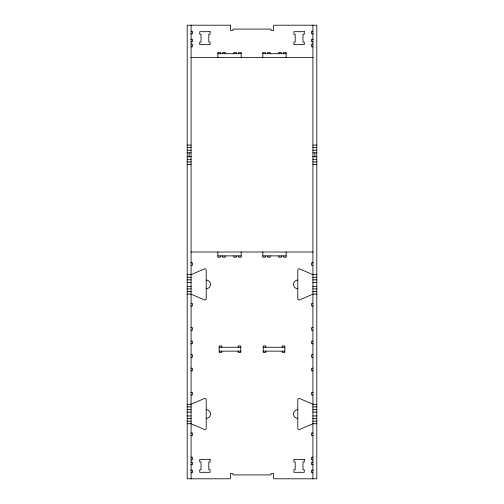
<?xml version="1.0" encoding="UTF-8"?>
<svg xmlns="http://www.w3.org/2000/svg" width="504" height="504" viewBox="0 0 504 504"><rect width="100%" height="100%" fill="white"/><g stroke="black" fill="none" stroke-linecap="round" stroke-linejoin="round"><path stroke-width="0.76" d="M191.085 31.248L192.383 31.248L192.383 33.837L190.903 33.837M312.915 31.248L311.617 31.248L311.617 33.837L313.097 33.837M190.903 39.243L192.383 39.243L192.383 41.832L191.085 41.832M313.097 39.243L311.617 39.243L311.617 41.832L312.915 41.832M191.085 44.207L192.383 44.207L192.383 46.803L190.903 46.803M312.915 44.207L311.617 44.207L311.617 46.803L313.097 46.803M217.873 53.714L241.202 53.714M262.798 53.714L286.127 53.714M190.903 57.601L313.097 57.601M187.198 145.083L191.085 145.083M312.915 145.083L316.802 145.083M187.198 147.672L191.085 147.672M312.915 147.672L316.802 147.672M187.198 150.261L191.085 150.261M312.915 150.261L316.802 150.261M187.198 152.857L191.085 152.857M312.915 152.857L316.802 152.857M187.198 156.744L191.085 156.744M312.915 156.744L316.802 156.744M187.198 159.333L191.085 159.333M312.915 159.333L316.802 159.333M187.198 161.929L191.085 161.929M312.915 161.929L316.802 161.929M187.198 164.518L191.085 164.518M312.915 164.518L316.802 164.518M190.903 252L313.097 252M217.873 255.887L241.202 255.887M262.798 255.887L286.127 255.887M190.764 262.798L192.383 262.798L192.383 265.394L191.085 265.394M313.236 262.798L311.617 262.798L311.617 265.394L312.915 265.394M187.198 274.68L191.085 274.68L204.397 268.916A1.298 1.298 0 0 1 206.205 270.1L206.205 298.696A1.298 1.298 0 0 1 204.397 299.886L191.085 294.122L187.198 294.122M316.802 274.68L312.915 274.68L299.603 268.916A1.298 1.298 0 0 0 297.795 270.1L297.795 298.696A1.298 1.298 0 0 0 299.603 299.886L312.915 294.122L316.802 294.122M187.198 277.269L191.085 277.269M312.915 277.269L316.802 277.269M187.198 279.865L191.085 279.865M312.915 279.865L316.802 279.865M187.198 282.454L191.085 282.454M312.915 282.454L316.802 282.454M187.198 286.341L191.085 286.341M312.915 286.341L316.802 286.341M187.198 288.937L191.085 288.937M312.915 288.937L316.802 288.937M187.198 291.526L191.085 291.526M312.915 291.526L316.802 291.526M191.085 303.408L192.383 303.408L192.383 305.997L190.764 305.997M312.915 303.408L311.617 303.408L311.617 305.997L313.236 305.997M190.903 327.6L192.383 327.6L192.383 330.189L191.085 330.189M313.097 327.6L311.617 327.6L311.617 330.189L312.915 330.189M191.085 341.208L192.383 341.208L192.383 343.797L190.903 343.797M312.915 341.208L311.617 341.208L311.617 343.797L313.097 343.797M219.171 347.256L240.767 347.256M263.233 347.256L284.829 347.256M219.171 351.143L240.767 351.143M263.233 351.143L284.829 351.143M190.903 354.602L192.383 354.602L192.383 357.191L191.085 357.191M313.097 354.602L311.617 354.602L311.617 357.191L312.915 357.191M191.085 368.21L192.383 368.21L192.383 370.799L190.903 370.799M312.915 368.21L311.617 368.21L311.617 370.799L313.097 370.799M190.903 392.402L192.383 392.402L192.383 394.991L191.085 394.991M313.097 392.402L311.617 392.402L311.617 394.991L312.915 394.991M187.198 404.277L191.085 404.277L204.397 398.513A1.298 1.298 0 0 1 206.205 399.704L206.205 428.299A1.298 1.298 0 0 1 204.397 429.49L191.085 423.719L187.198 423.719M316.802 404.277L312.915 404.277L299.603 398.513A1.298 1.298 0 0 0 297.795 399.704L297.795 428.299A1.298 1.298 0 0 0 299.603 429.49L312.915 423.719L316.802 423.719M187.198 406.873L191.085 406.873M312.915 406.873L316.802 406.873M187.198 409.462L191.085 409.462M312.915 409.462L316.802 409.462M187.198 412.058L191.085 412.058M312.915 412.058L316.802 412.058M187.198 415.945L191.085 415.945M312.915 415.945L316.802 415.945M187.198 418.534L191.085 418.534M312.915 418.534L316.802 418.534M187.198 421.13L191.085 421.13M312.915 421.13L316.802 421.13M191.085 433.005L192.383 433.005L192.383 435.601L190.903 435.601M312.915 433.005L311.617 433.005L311.617 435.601L313.097 435.601M190.903 457.197L192.383 457.197L192.383 459.793L191.085 459.793M313.097 457.197L311.617 457.197L311.617 459.793L312.915 459.793M191.085 462.168L192.383 462.168L192.383 464.757L190.903 464.757M312.915 462.168L311.617 462.168L311.617 464.757L313.097 464.757M190.903 470.163L192.383 470.163L192.383 472.752L191.085 472.752M313.097 470.163L311.617 470.163L311.617 472.752L312.915 472.752M314.855 152.857L314.855 156.744M312.915 25.2L312.915 478.8M286.127 57.601L286.127 52.416L283.538 52.416L283.538 53.714M286.127 252L286.127 257.185L283.538 257.185L283.538 255.887M282.24 347.256L282.24 345.958L284.829 345.958L284.829 352.441L282.24 352.441L282.24 351.143M281.377 53.714L281.377 52.416L278.781 52.416L278.781 53.714M281.377 255.887L281.377 257.185L278.781 257.185L278.781 255.887M270.144 53.714L270.144 52.416L267.555 52.416L267.555 53.714M270.144 255.887L270.144 257.185L267.555 257.185L267.555 255.887M265.822 347.256L265.822 345.958L263.233 345.958L263.233 352.441L265.822 352.441L265.822 351.143M265.394 53.714L265.394 52.416L262.798 52.416L262.798 57.601M265.394 255.887L265.394 257.185L262.798 257.185L262.798 252M241.202 57.601L241.202 52.416L238.606 52.416L238.606 53.714M241.202 252L241.202 257.185L238.606 257.185L238.606 255.887M238.178 347.256L238.178 345.958L240.767 345.958L240.767 352.441L238.178 352.441L238.178 351.143M236.445 53.714L236.445 52.416L233.856 52.416L233.856 53.714M236.445 255.887L236.445 257.185L233.856 257.185L233.856 255.887M225.219 53.714L225.219 52.416L222.623 52.416L222.623 53.714M225.219 255.887L225.219 257.185L222.623 257.185L222.623 255.887M221.76 347.256L221.76 345.958L219.171 345.958L219.171 352.441L221.76 352.441L221.76 351.143M220.462 53.714L220.462 52.416L217.873 52.416L217.873 57.601M220.462 255.887L220.462 257.185L217.873 257.185L217.873 252M191.085 25.2L191.085 478.8M189.145 152.857L189.145 156.744M297.795 288.723A4.322 4.322 0 0 1 293.473 284.401A4.322 4.322 0 0 1 297.795 280.079M206.205 280.079A4.322 4.322 0 0 1 210.527 284.401A4.322 4.322 0 0 1 206.205 288.723M297.795 418.32A4.322 4.322 0 0 1 293.473 413.998A4.322 4.322 0 0 1 297.795 409.683M206.205 409.683A4.322 4.322 0 0 1 210.527 413.998A4.322 4.322 0 0 1 206.205 418.32M230.397 25.2L187.198 25.2L187.198 478.8L230.397 478.8L230.397 473.615L232.993 473.615L232.993 474.913L271.007 474.913L271.007 473.615L273.603 473.615L273.603 478.8L316.802 478.8L316.802 25.2L273.603 25.2L273.603 30.385L271.007 30.385L271.007 29.087L232.993 29.087L232.993 30.385L230.397 30.385L230.397 25.2M210.099 31.683L199.729 31.683L199.729 34.272L201.027 34.272L201.027 42.046L199.729 42.046L199.729 44.642L210.099 44.642L210.099 42.046L208.801 42.046L208.801 34.272L210.099 34.272L210.099 31.683M304.271 31.683L293.901 31.683L293.901 34.272L295.199 34.272L295.199 42.046L293.901 42.046L293.901 44.642L304.271 44.642L304.271 42.046L302.973 42.046L302.973 34.272L304.271 34.272L304.271 31.683M210.099 459.358L199.729 459.358L199.729 461.954L201.027 461.954L201.027 469.728L199.729 469.728L199.729 472.317L210.099 472.317L210.099 469.728L208.801 469.728L208.801 461.954L210.099 461.954L210.099 459.358M304.271 459.358L293.901 459.358L293.901 461.954L295.199 461.954L295.199 469.728L293.901 469.728L293.901 472.317L304.271 472.317L304.271 469.728L302.973 469.728L302.973 461.954L304.271 461.954L304.271 459.358"/></g></svg>
